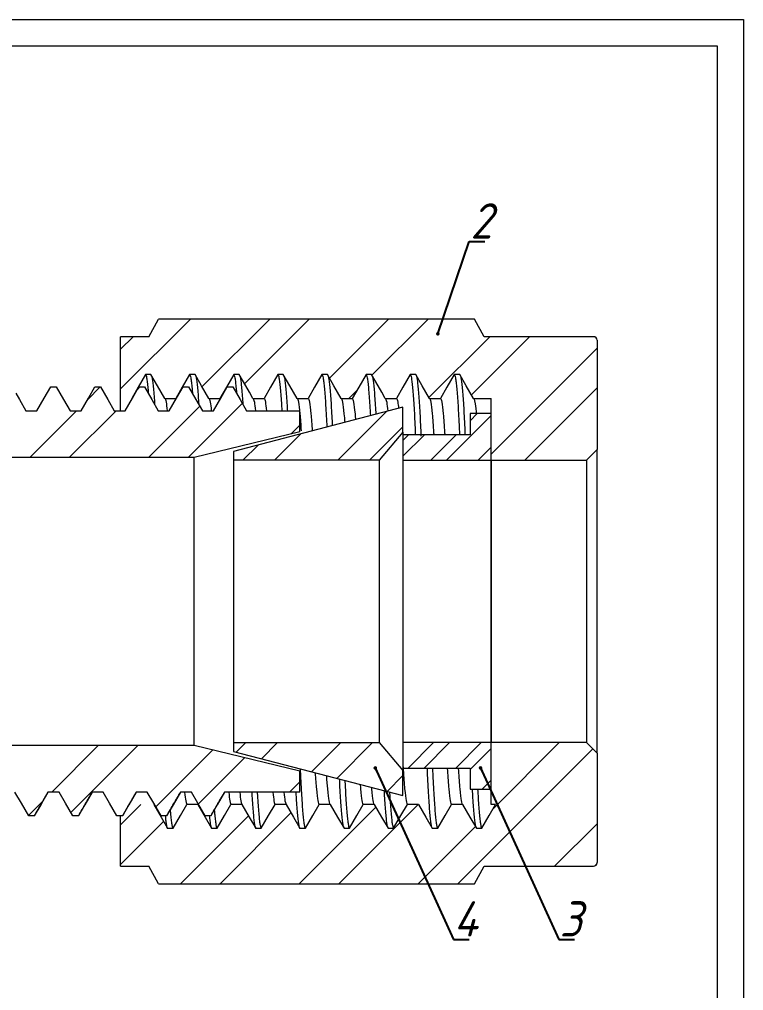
# Model space of a CAD drawing. Header units: millimetres. Extents: x 1580.7 to 1657.2, y 600 to 653.4.
# Drawn here: x 1636.69 to 1657.2, y 625.86 to 653.37 of the extents above; entities that cross this region are included whole.
import ezdxf

# ---------------------------------------------------------------- set-up
doc = ezdxf.new("R2010")
doc.units = ezdxf.units.MM
doc.linetypes.add('SLD-Solid', pattern=[0])
doc.styles.add('GENISO', font='geniso.shx', dxfattribs={"oblique": 15})
doc.dimstyles.new('Scale', dxfattribs={"dimscale": 0.2, "dimtxt": 2.5, "dimasz": 2.5, "dimexe": 1, "dimexo": 1, "dimgap": 0.2, "dimtad": 1, "dimdec": 1, "dimzin": 0, "dimtxsty": 'GENISO', "dimcen": 2.5, "dimclrd": 1, "dimclre": 1, "dimclrt": 7, "dimadec": 0, "dimazin": 0, "dimtfac": 1, "dimtdec": 1, "dimtmove": 0, "dimatfit": 3, "dimfxl": 1, "dimtzin": 0, "dimlwd": -1, "dimlwe": -1, "dimarcsym": 0})
pattern_1 = [(45, (1569.4851, 613.1509), (-1.34704, 1.34704), []), (45, (1570.3831, 613.1509), (-1.34704, 1.34704), [])]
pattern_2 = [(45, (1189.9668, 11.4354), (-0.6735192, 0.6735192), []), (45, (1190.4158, 11.4354), (-0.6735192, 0.6735192), [])]

msp = doc.modelspace()

# ---------------------------------------------------------------- hatches: boundary and pattern name
at = {"linetype": 'Continuous', "lineweight": 15, "true_color": 0xf26722}
h = msp.add_hatch(dxfattribs=at)
h.set_pattern_fill('ANSI32', color=30, scale=0.2, style=0)
h.set_pattern_definition(pattern_1)
h.paths.add_polyline_path([(1647.553, 642.382), (1642.753, 641.132), (1642.753, 640.882), (1646.875, 640.882), (1647.553, 641.676)], flags=0)
h = msp.add_hatch(dxfattribs=at)
h.set_pattern_fill('ANSI32', color=30, scale=0.1, style=0)
h.set_pattern_definition(pattern_2)
h.paths.add_polyline_path([(1647.553, 641.602), (1647.553, 640.882), (1650.053, 640.882), (1650.053, 642.202), (1649.453, 642.202), (1649.453, 641.602)], flags=0)
h = msp.add_hatch(dxfattribs=at)
h.set_pattern_fill('ANSI32', color=30, scale=0.2, style=0)
h.set_pattern_definition(pattern_1)
h.paths.add_polyline_path([(1646.875, 632.882), (1642.753, 632.882), (1642.753, 632.632), (1647.553, 631.382), (1647.553, 632.089)], flags=0)
h = msp.add_hatch(dxfattribs=at)
h.set_pattern_fill('ANSI32', color=30, scale=0.1, style=0)
h.set_pattern_definition(pattern_2)
h.paths.add_polyline_path([(1650.053, 631.562), (1650.053, 632.882), (1647.553, 632.882), (1647.553, 632.162), (1649.453, 632.162), (1649.453, 631.562)], flags=0)

# ---------------------------------------------------------------- linework, layer by layer
at = {"color": 30, "linetype": 'Continuous', "lineweight": 15, "true_color": 0xf26722}
for p, q in [((1639.553, 642.904), (1641.532, 644.882)), ((1641.861, 642.966), (1643.777, 644.882)), ((1643.064, 643.047), (1644.899, 644.882)), ((1645.471, 643.209), (1647.144, 644.882)), ((1646.674, 643.289), (1648.267, 644.882)), ((1639.553, 644.027), (1639.909, 644.382)), ((1648.288, 642.659), (1650.012, 644.382)), ((1649.492, 642.739), (1651.134, 644.382)), ((1650.053, 641.056), (1653.053, 644.056)), ((1651.002, 640.882), (1653.053, 642.934)), ((1640.344, 640.957), (1641.796, 642.41)), ((1641.466, 640.957), (1643, 642.491)), ((1636.976, 640.957), (1638.301, 642.282)), ((1638.099, 640.957), (1639.424, 642.282)), ((1644.374, 641.62), (1644.633, 641.878)), ((1637.604, 631.482), (1638.929, 632.807)), ((1638.144, 630.9), (1640.052, 632.807)), ((1650.105, 631.005), (1651.982, 632.882)), ((1640.551, 631.061), (1642.167, 632.678)), ((1649.105, 628.882), (1652.929, 632.707)), ((1641.754, 631.142), (1643.071, 632.46)), ((1639.553, 630.556), (1640.129, 631.132)), ((1645.737, 628.882), (1647.987, 631.132)), ((1642.37, 628.882), (1644.379, 630.892)), ((1644.615, 628.882), (1646.786, 631.054)), ((1639.553, 629.434), (1640.769, 630.65)), ((1641.247, 628.882), (1643.176, 630.811)), ((1651.85, 629.382), (1653.053, 630.586)), ((1647.982, 628.882), (1649.604, 630.504))]:
    msp.add_line(p, q, dxfattribs=at)
at = {"color": 5, "linetype": 'Continuous', "lineweight": 15}
for p, q in [((1640.353, 644.382), (1640.624, 644.882)), ((1649.583, 644.882), (1640.624, 644.882)), ((1649.853, 644.382), (1649.583, 644.882)), ((1640.353, 644.382), (1639.553, 644.382)), ((1639.553, 642.282), (1639.553, 644.382)), ((1652.953, 644.382), (1649.853, 644.382)), ((1653.053, 644.282), (1653.053, 641.182)), ((1640.257, 643.309), (1640.153, 643.129)), ((1640.413, 643.309), (1640.257, 643.309)), ((1640.596, 642.992), (1640.413, 643.309)), ((1641.507, 643.309), (1641.403, 643.129)), ((1641.663, 643.309), (1641.507, 643.309)), ((1641.846, 642.992), (1641.663, 643.309)), ((1642.757, 643.309), (1642.653, 643.129)), ((1642.913, 643.309), (1642.757, 643.309)), ((1643.096, 642.992), (1642.913, 643.309)), ((1644.007, 643.309), (1643.903, 643.129)), ((1644.163, 643.309), (1644.007, 643.309)), ((1644.346, 642.992), (1644.163, 643.309)), ((1645.257, 643.309), (1645.153, 643.129)), ((1645.413, 643.309), (1645.257, 643.309)), ((1645.596, 642.992), (1645.413, 643.309)), ((1646.507, 643.309), (1646.403, 643.129)), ((1646.663, 643.309), (1646.507, 643.309)), ((1646.846, 642.992), (1646.663, 643.309)), ((1647.757, 643.309), (1647.653, 643.129)), ((1647.913, 643.309), (1647.757, 643.309)), ((1648.096, 642.992), (1647.913, 643.309)), ((1649.007, 643.309), (1648.903, 643.129)), ((1649.163, 643.309), (1649.007, 643.309)), ((1649.346, 642.992), (1649.163, 643.309)), ((1637.39, 642.642), (1637.573, 642.959)), ((1637.573, 642.959), (1637.73, 642.959)), ((1637.73, 642.959), (1637.833, 642.779)), ((1638.612, 642.593), (1638.978, 642.959)), ((1638.64, 642.642), (1638.823, 642.959)), ((1638.823, 642.959), (1638.98, 642.959)), ((1638.98, 642.959), (1639.083, 642.779)), ((1640.049, 642.949), (1639.866, 642.632)), ((1639.89, 642.642), (1640.073, 642.959)), ((1640.036, 642.895), (1640.1, 642.959)), ((1640.153, 643.129), (1640.049, 642.949)), ((1640.073, 642.959), (1640.23, 642.959)), ((1640.23, 642.959), (1640.333, 642.779)), ((1640.7, 642.812), (1640.596, 642.992)), ((1641.299, 642.949), (1641.116, 642.632)), ((1641.14, 642.642), (1641.323, 642.959)), ((1641.403, 643.129), (1641.299, 642.949)), ((1641.323, 642.959), (1641.48, 642.959)), ((1641.48, 642.959), (1641.583, 642.779)), ((1641.95, 642.812), (1641.846, 642.992)), ((1642.549, 642.949), (1642.366, 642.632)), ((1642.39, 642.642), (1642.573, 642.959)), ((1642.653, 643.129), (1642.549, 642.949)), ((1642.573, 642.959), (1642.73, 642.959)), ((1642.73, 642.959), (1642.833, 642.779)), ((1643.2, 642.812), (1643.096, 642.992)), ((1643.799, 642.949), (1643.616, 642.632)), ((1643.903, 643.129), (1643.799, 642.949)), ((1644.45, 642.812), (1644.346, 642.992)), ((1645.049, 642.949), (1644.866, 642.632)), ((1645.153, 643.129), (1645.049, 642.949)), ((1645.7, 642.812), (1645.596, 642.992)), ((1646.299, 642.949), (1646.116, 642.632)), ((1646.403, 643.129), (1646.299, 642.949)), ((1646.95, 642.812), (1646.846, 642.992)), ((1647.549, 642.949), (1647.366, 642.632)), ((1647.653, 643.129), (1647.549, 642.949)), ((1648.2, 642.812), (1648.096, 642.992)), ((1648.799, 642.949), (1648.616, 642.632)), ((1648.903, 643.129), (1648.799, 642.949)), ((1649.45, 642.812), (1649.346, 642.992)), ((1636.583, 642.779), (1636.687, 642.599)), ((1637.833, 642.779), (1637.937, 642.599)), ((1639.083, 642.779), (1639.187, 642.599)), ((1640.333, 642.779), (1640.437, 642.599)), ((1640.803, 642.632), (1640.7, 642.812)), ((1641.583, 642.779), (1641.687, 642.599)), ((1642.053, 642.632), (1641.95, 642.812)), ((1642.833, 642.779), (1642.937, 642.599)), ((1643.303, 642.632), (1643.2, 642.812)), ((1644.553, 642.632), (1644.45, 642.812)), ((1645.803, 642.632), (1645.7, 642.812)), ((1646.017, 642.632), (1646.251, 642.867)), ((1647.053, 642.632), (1646.95, 642.812)), ((1648.303, 642.632), (1648.2, 642.812)), ((1649.553, 642.632), (1649.45, 642.812)), ((1636.687, 642.599), (1636.87, 642.282)), ((1637.183, 642.282), (1637.286, 642.462)), ((1637.286, 642.462), (1637.39, 642.642)), ((1637.937, 642.599), (1638.12, 642.282)), ((1638.433, 642.282), (1638.536, 642.462)), ((1638.536, 642.462), (1638.64, 642.642)), ((1639.187, 642.599), (1639.37, 642.282)), ((1639.683, 642.282), (1639.786, 642.462)), ((1639.786, 642.462), (1639.89, 642.642)), ((1640.437, 642.599), (1640.62, 642.282)), ((1640.803, 642.632), (1641.116, 642.632)), ((1640.933, 642.282), (1641.036, 642.462)), ((1641.036, 642.462), (1641.14, 642.642)), ((1641.687, 642.599), (1641.87, 642.282)), ((1642.053, 642.632), (1642.366, 642.632)), ((1642.183, 642.282), (1642.286, 642.462)), ((1642.286, 642.462), (1642.39, 642.642)), ((1647.553, 642.382), (1642.753, 641.132)), ((1642.937, 642.599), (1643.12, 642.282)), ((1643.303, 642.632), (1643.616, 642.632)), ((1644.553, 642.632), (1644.866, 642.632)), ((1645.803, 642.632), (1646.116, 642.632)), ((1647.053, 642.632), (1647.366, 642.632)), ((1647.553, 641.676), (1647.553, 642.382)), ((1648.303, 642.632), (1648.616, 642.632)), ((1649.553, 642.632), (1650.053, 642.632)), ((1650.053, 640.882), (1650.053, 642.632)), ((1636.87, 642.282), (1637.183, 642.282)), ((1638.12, 642.282), (1638.433, 642.282)), ((1639.37, 642.282), (1639.683, 642.282)), ((1640.62, 642.282), (1640.933, 642.282)), ((1641.87, 642.282), (1642.183, 642.282)), ((1643.12, 642.282), (1644.633, 642.282)), ((1644.633, 641.682), (1644.633, 642.282)), ((1649.453, 642.202), (1649.453, 641.602)), ((1650.053, 642.202), (1649.453, 642.202)), ((1650.053, 640.882), (1650.053, 642.202)), ((1644.633, 641.682), (1641.633, 640.957)), ((1647.553, 641.676), (1646.875, 640.882)), ((1647.553, 641.676), (1647.553, 632.089)), ((1649.453, 641.602), (1647.553, 641.602)), ((1647.553, 641.602), (1647.553, 640.882)), ((1642.753, 641.132), (1642.753, 640.882)), ((1653.053, 641.182), (1652.753, 640.882)), ((1653.053, 632.582), (1653.053, 641.182)), ((1641.633, 640.957), (1635.133, 640.957)), ((1641.633, 632.807), (1641.633, 640.957)), ((1646.875, 640.882), (1642.753, 640.882)), ((1642.753, 640.882), (1642.753, 632.882)), ((1646.875, 640.882), (1646.875, 632.882)), ((1647.553, 640.882), (1647.553, 632.882)), ((1647.553, 640.882), (1650.053, 640.882)), ((1650.053, 640.882), (1652.753, 640.882)), ((1650.053, 632.882), (1650.053, 640.882)), ((1650.053, 640.882), (1650.053, 632.882)), ((1652.753, 640.882), (1652.753, 632.882)), ((1635.133, 632.807), (1641.633, 632.807)), ((1641.633, 632.807), (1644.633, 632.082)), ((1642.753, 632.882), (1646.875, 632.882)), ((1642.753, 632.882), (1642.753, 632.632)), ((1646.875, 632.882), (1647.553, 632.089)), ((1650.053, 632.882), (1647.553, 632.882)), ((1647.553, 632.882), (1647.553, 632.162)), ((1652.753, 632.882), (1650.053, 632.882)), ((1650.053, 631.132), (1650.053, 632.882)), ((1650.053, 631.562), (1650.053, 632.882)), ((1652.753, 632.882), (1653.053, 632.582)), ((1642.753, 632.632), (1647.553, 631.382)), ((1653.053, 632.582), (1653.053, 629.482)), ((1644.633, 631.482), (1644.633, 632.082)), ((1647.553, 632.162), (1649.453, 632.162)), ((1647.553, 631.382), (1647.553, 632.089)), ((1649.453, 632.162), (1649.453, 631.562)), ((1644.339, 631.482), (1644.633, 631.776)), ((1636.741, 631.165), (1636.558, 631.482)), ((1637.495, 631.482), (1637.391, 631.303)), ((1637.808, 631.482), (1637.495, 631.482)), ((1637.991, 631.165), (1637.808, 631.482)), ((1638.745, 631.482), (1638.641, 631.303)), ((1639.058, 631.482), (1638.745, 631.482)), ((1639.241, 631.165), (1639.058, 631.482)), ((1639.995, 631.482), (1639.891, 631.303)), ((1640.308, 631.482), (1639.995, 631.482)), ((1640.491, 631.165), (1640.308, 631.482)), ((1641.245, 631.482), (1641.141, 631.303)), ((1641.558, 631.482), (1641.245, 631.482)), ((1641.741, 631.165), (1641.558, 631.482)), ((1642.495, 631.482), (1642.391, 631.303)), ((1644.633, 631.482), (1642.495, 631.482)), ((1649.453, 631.562), (1650.053, 631.562)), ((1636.845, 630.985), (1636.741, 631.165)), ((1636.941, 630.819), (1637.346, 631.225)), ((1637.288, 631.123), (1637.105, 630.806)), ((1637.391, 631.303), (1637.288, 631.123)), ((1638.095, 630.985), (1637.991, 631.165)), ((1638.538, 631.123), (1638.355, 630.806)), ((1638.641, 631.303), (1638.538, 631.123)), ((1639.345, 630.985), (1639.241, 631.165)), ((1639.788, 631.123), (1639.605, 630.806)), ((1639.891, 631.303), (1639.788, 631.123)), ((1640.595, 630.985), (1640.491, 631.165)), ((1640.491, 631.132), (1640.595, 630.953)), ((1641.038, 631.123), (1640.855, 630.806)), ((1641.141, 631.303), (1641.038, 631.123)), ((1641.245, 630.815), (1641.428, 631.132)), ((1641.741, 631.132), (1641.428, 631.132)), ((1641.845, 630.985), (1641.741, 631.165)), ((1641.741, 631.132), (1641.845, 630.953)), ((1642.288, 631.123), (1642.105, 630.806)), ((1642.391, 631.303), (1642.288, 631.123)), ((1642.495, 630.815), (1642.678, 631.132)), ((1642.991, 631.132), (1642.678, 631.132)), ((1642.991, 631.132), (1643.095, 630.953)), ((1643.745, 630.815), (1643.928, 631.132)), ((1644.241, 631.132), (1643.928, 631.132)), ((1644.241, 631.132), (1644.345, 630.953)), ((1644.995, 630.815), (1645.178, 631.132)), ((1645.491, 631.132), (1645.178, 631.132)), ((1645.491, 631.132), (1645.595, 630.953)), ((1646.245, 630.815), (1646.428, 631.132)), ((1646.741, 631.132), (1646.428, 631.132)), ((1646.741, 631.132), (1646.845, 630.953)), ((1647.495, 630.815), (1647.678, 631.132)), ((1647.991, 631.132), (1647.678, 631.132)), ((1647.991, 631.132), (1648.095, 630.953)), ((1648.745, 630.815), (1648.928, 631.132)), ((1649.241, 631.132), (1648.928, 631.132)), ((1649.241, 631.132), (1649.345, 630.953)), ((1649.995, 630.815), (1650.178, 631.132)), ((1650.178, 631.132), (1650.053, 631.132)), ((1636.948, 630.806), (1636.845, 630.985)), ((1637.115, 630.818), (1637.105, 630.806)), ((1638.198, 630.806), (1638.095, 630.985)), ((1638.365, 630.821), (1638.355, 630.806)), ((1639.448, 630.806), (1639.345, 630.985)), ((1640.698, 630.806), (1640.595, 630.985)), ((1640.595, 630.953), (1640.698, 630.773)), ((1640.865, 630.819), (1640.855, 630.806)), ((1641.948, 630.806), (1641.845, 630.985)), ((1641.845, 630.953), (1641.948, 630.773)), ((1642.115, 630.821), (1642.105, 630.806)), ((1643.095, 630.953), (1643.198, 630.773)), ((1644.345, 630.953), (1644.448, 630.773)), ((1645.595, 630.953), (1645.698, 630.773)), ((1646.845, 630.953), (1646.948, 630.773)), ((1648.095, 630.953), (1648.198, 630.773)), ((1649.345, 630.953), (1649.448, 630.773)), ((1637.105, 630.806), (1636.948, 630.806)), ((1638.355, 630.806), (1638.198, 630.806)), ((1639.605, 630.806), (1639.448, 630.806)), ((1639.553, 629.382), (1639.553, 630.806)), ((1640.855, 630.806), (1640.698, 630.806)), ((1640.698, 630.773), (1640.882, 630.456)), ((1641.038, 630.456), (1641.142, 630.635)), ((1641.142, 630.635), (1641.245, 630.815)), ((1642.105, 630.806), (1641.948, 630.806)), ((1641.948, 630.773), (1642.132, 630.456)), ((1642.288, 630.456), (1642.392, 630.635)), ((1642.392, 630.635), (1642.495, 630.815)), ((1643.198, 630.773), (1643.382, 630.456)), ((1643.538, 630.456), (1643.642, 630.635)), ((1643.642, 630.635), (1643.745, 630.815)), ((1644.448, 630.773), (1644.632, 630.456)), ((1644.788, 630.456), (1644.892, 630.635)), ((1644.892, 630.635), (1644.995, 630.815)), ((1645.698, 630.773), (1645.882, 630.456)), ((1646.038, 630.456), (1646.142, 630.635)), ((1646.142, 630.635), (1646.245, 630.815)), ((1646.948, 630.773), (1647.132, 630.456)), ((1647.288, 630.456), (1647.392, 630.635)), ((1647.392, 630.635), (1647.495, 630.815)), ((1648.198, 630.773), (1648.382, 630.456)), ((1648.538, 630.456), (1648.642, 630.635)), ((1648.642, 630.635), (1648.745, 630.815)), ((1649.448, 630.773), (1649.632, 630.456)), ((1649.788, 630.456), (1649.892, 630.635)), ((1649.892, 630.635), (1649.995, 630.815)), ((1640.882, 630.456), (1641.038, 630.456)), ((1642.132, 630.456), (1642.288, 630.456)), ((1643.382, 630.456), (1643.538, 630.456)), ((1644.632, 630.456), (1644.788, 630.456)), ((1645.882, 630.456), (1646.038, 630.456)), ((1647.132, 630.456), (1647.288, 630.456)), ((1648.382, 630.456), (1648.538, 630.456)), ((1649.632, 630.456), (1649.788, 630.456)), ((1652.975, 629.385), (1653.051, 629.461)), ((1639.553, 629.382), (1640.353, 629.382)), ((1640.624, 628.882), (1640.353, 629.382)), ((1649.583, 628.882), (1649.853, 629.382)), ((1649.853, 629.382), (1652.953, 629.382)), ((1640.624, 628.882), (1649.583, 628.882))]:
    msp.add_line(p, q, dxfattribs=at)
at = {"color": 7, "linetype": 'SLD-Solid', "lineweight": 15}
for points in [[(1580.745, 653.369), (1657.203, 653.369), (1657.203, 599.96), (1580.745, 599.96)], [(1581.494, 652.619), (1656.454, 652.619), (1656.454, 600.71), (1581.494, 600.71)]]:
    msp.add_lwpolyline(points, close=True, dxfattribs=at)
at = {"color": 5, "linetype": 'Continuous', "lineweight": 15}
for centre, start, end in [((1652.953, 644.282), 0, 90), ((1652.953, 629.482), 270, 0)]:
    msp.add_arc(centre, 0.1, start, end, dxfattribs=at)
for points, knots in [([(1640.257, 643.309), (1640.262, 643.304), (1640.273, 643.295), (1640.29, 643.219), (1640.308, 643.097), (1640.324, 642.942), (1640.335, 642.822), (1640.339, 642.77)], [0, 0, 0, 0, 0.0283641, 0.0571119, 0.0861389, 0.1153345, 0.1354126, 0.1354126, 0.1354126, 0.1354126]), ([(1640.436, 643.258), (1640.439, 643.244), (1640.449, 643.209), (1640.464, 643.095), (1640.482, 642.924), (1640.5, 642.712), (1640.511, 642.545), (1640.517, 642.461)], [0, 0, 0, 0, 0.0184258, 0.0476721, 0.0770883, 0.1065588, 0.1326562, 0.1326562, 0.1326562, 0.1326562]), ([(1641.507, 643.309), (1641.512, 643.304), (1641.523, 643.295), (1641.54, 643.219), (1641.558, 643.097), (1641.574, 642.942), (1641.585, 642.822), (1641.589, 642.77)], [0, 0, 0, 0, 0.0283641, 0.0571119, 0.0861389, 0.1153345, 0.1354125, 0.1354125, 0.1354125, 0.1354125]), ([(1641.686, 643.258), (1641.689, 643.244), (1641.699, 643.209), (1641.714, 643.095), (1641.732, 642.924), (1641.75, 642.712), (1641.761, 642.545), (1641.767, 642.461)], [0, 0, 0, 0, 0.0184258, 0.0476721, 0.0770883, 0.1065588, 0.1326562, 0.1326562, 0.1326562, 0.1326562]), ([(1642.757, 643.309), (1642.762, 643.304), (1642.773, 643.295), (1642.79, 643.219), (1642.808, 643.097), (1642.824, 642.942), (1642.835, 642.822), (1642.839, 642.77)], [0, 0, 0, 0, 0.0283641, 0.0571119, 0.0861389, 0.1153345, 0.1354126, 0.1354126, 0.1354126, 0.1354126]), ([(1642.936, 643.258), (1642.939, 643.244), (1642.949, 643.209), (1642.964, 643.095), (1642.982, 642.924), (1643, 642.712), (1643.011, 642.545), (1643.017, 642.461)], [0, 0, 0, 0, 0.0184258, 0.0476721, 0.0770883, 0.1065588, 0.1326562, 0.1326562, 0.1326562, 0.1326562]), ([(1644.007, 643.309), (1644.012, 643.304), (1644.023, 643.295), (1644.04, 643.219), (1644.058, 643.097), (1644.076, 642.924), (1644.094, 642.705), (1644.109, 642.483), (1644.118, 642.335), (1644.121, 642.282)], [0, 0, 0, 0, 0.0283641, 0.0571119, 0.0861389, 0.1153345, 0.1445839, 0.1732516, 0.1881162, 0.1881162, 0.1881162, 0.1881162]), ([(1644.186, 643.258), (1644.189, 643.244), (1644.199, 643.209), (1644.214, 643.095), (1644.232, 642.924), (1644.251, 642.705), (1644.266, 642.483), (1644.274, 642.335), (1644.277, 642.282)], [0, 0, 0, 0, 0.0184258, 0.0476721, 0.0770883, 0.1065588, 0.1354431, 0.1504207, 0.1504207, 0.1504207, 0.1504207]), ([(1645.257, 643.309), (1645.262, 643.304), (1645.273, 643.295), (1645.29, 643.219), (1645.308, 643.097), (1645.326, 642.924), (1645.344, 642.705), (1645.362, 642.442), (1645.379, 642.147), (1645.39, 641.93), (1645.395, 641.82)], [0, 0, 0, 0, 0.0283641, 0.0571119, 0.0861389, 0.1153345, 0.1445839, 0.1732516, 0.2017508, 0.2279926, 0.2279926, 0.2279926, 0.2279926]), ([(1645.436, 643.258), (1645.439, 643.244), (1645.449, 643.209), (1645.464, 643.095), (1645.482, 642.924), (1645.501, 642.705), (1645.518, 642.442), (1645.535, 642.159), (1645.545, 641.955), (1645.55, 641.86)], [0, 0, 0, 0, 0.0184258, 0.0476721, 0.0770883, 0.1065588, 0.1354431, 0.1641576, 0.1873463, 0.1873463, 0.1873463, 0.1873463]), ([(1646.507, 643.309), (1646.512, 643.304), (1646.523, 643.295), (1646.54, 643.219), (1646.558, 643.097), (1646.576, 642.924), (1646.594, 642.705), (1646.612, 642.444), (1646.623, 642.246), (1646.629, 642.142)], [0, 0, 0, 0, 0.0283641, 0.0571119, 0.0861389, 0.1153345, 0.1445839, 0.1732516, 0.200985, 0.200985, 0.200985, 0.200985]), ([(1646.686, 643.258), (1646.689, 643.244), (1646.699, 643.209), (1646.714, 643.095), (1646.732, 642.924), (1646.751, 642.705), (1646.767, 642.455), (1646.778, 642.271), (1646.783, 642.182)], [0, 0, 0, 0, 0.0184258, 0.0476721, 0.0770883, 0.1065588, 0.1354431, 0.1597648, 0.1597648, 0.1597648, 0.1597648]), ([(1647.757, 643.309), (1647.762, 643.304), (1647.773, 643.295), (1647.79, 643.219), (1647.808, 643.097), (1647.826, 642.924), (1647.844, 642.705), (1647.862, 642.442), (1647.88, 642.14), (1647.894, 641.855), (1647.902, 641.668), (1647.905, 641.602)], [0, 0, 0, 0, 0.0283641, 0.0571119, 0.0861389, 0.1153345, 0.1445839, 0.1732516, 0.2017508, 0.2299769, 0.2448784, 0.2448784, 0.2448784, 0.2448784]), ([(1647.936, 643.258), (1647.939, 643.244), (1647.949, 643.209), (1647.964, 643.095), (1647.982, 642.924), (1648.001, 642.705), (1648.018, 642.442), (1648.036, 642.14), (1648.051, 641.842), (1648.06, 641.641), (1648.063, 641.56)], [0, 0, 0, 0, 0.0184258, 0.0476721, 0.0770883, 0.1065588, 0.1354431, 0.1641576, 0.192597, 0.2107684, 0.2107684, 0.2107684, 0.2107684]), ([(1649.007, 643.309), (1649.012, 643.304), (1649.023, 643.295), (1649.04, 643.219), (1649.058, 643.097), (1649.076, 642.924), (1649.094, 642.705), (1649.112, 642.442), (1649.13, 642.14), (1649.144, 641.855), (1649.152, 641.668), (1649.155, 641.602)], [0, 0, 0, 0, 0.0283641, 0.0571119, 0.0861389, 0.1153345, 0.1445839, 0.1732516, 0.2017508, 0.2299769, 0.2448784, 0.2448784, 0.2448784, 0.2448784]), ([(1649.181, 643.277), (1649.186, 643.258), (1649.197, 643.218), (1649.214, 643.096), (1649.232, 642.924), (1649.251, 642.705), (1649.268, 642.442), (1649.286, 642.14), (1649.3, 641.855), (1649.309, 641.668), (1649.311, 641.602)], [0, 0, 0, 0, 0.0256062, 0.0546386, 0.0838397, 0.1130945, 0.1417675, 0.170272, 0.1985034, 0.2134077, 0.2134077, 0.2134077, 0.2134077]), ([(1640.073, 642.959), (1640.073, 642.959), (1640.067, 642.959), (1640.061, 642.957), (1640.054, 642.927), (1640.054, 642.925)], [0, 0, 0, 0, 0.00471, 0.910397, 1, 1, 1, 1]), ([(1640.803, 642.632), (1640.815, 642.632), (1640.828, 642.597), (1640.852, 642.466), (1640.862, 642.385), (1640.873, 642.282)], [0, 0, 0, 0, 0.0625, 0.0625, 0.1117986, 0.1117986, 0.1117986, 0.1117986]), ([(1642.053, 642.632), (1642.065, 642.632), (1642.078, 642.597), (1642.102, 642.466), (1642.112, 642.385), (1642.123, 642.282)], [0, 0, 0, 0, 0.0625, 0.0625, 0.1117986, 0.1117986, 0.1117986, 0.1117986]), ([(1643.303, 642.632), (1643.315, 642.632), (1643.328, 642.597), (1643.352, 642.466), (1643.362, 642.385), (1643.373, 642.282)], [0, 0, 0, 0, 0.0625, 0.0625, 0.1117986, 0.1117986, 0.1117986, 0.1117986]), ([(1643.616, 642.632), (1643.628, 642.632), (1643.641, 642.597), (1643.664, 642.466), (1643.675, 642.385), (1643.685, 642.282)], [0, 0, 0, 0, 0.0625, 0.0625, 0.1117986, 0.1117986, 0.1117986, 0.1117986]), ([(1644.553, 642.632), (1644.565, 642.632), (1644.578, 642.597), (1644.604, 642.451), (1644.618, 642.34), (1644.644, 642.062), (1644.656, 641.899), (1644.668, 641.712)], [0, 0, 0, 0, 0.0625, 0.0625, 0.125, 0.125, 0.1819645, 0.1819645, 0.1819645, 0.1819645]), ([(1644.866, 642.632), (1644.878, 642.632), (1644.891, 642.597), (1644.917, 642.451), (1644.93, 642.34), (1644.956, 642.062), (1644.969, 641.899), (1644.981, 641.712)], [0, 0, 0, 0, 0.0625, 0.0625, 0.125, 0.125, 0.1819645, 0.1819645, 0.1819645, 0.1819645]), ([(1645.803, 642.632), (1645.815, 642.632), (1645.828, 642.597), (1645.854, 642.451), (1645.868, 642.34), (1645.888, 642.122), (1645.895, 642.041), (1645.902, 641.952)], [0, 0, 0, 0, 0.0625, 0.0625, 0.125, 0.125, 0.1560049, 0.1560049, 0.1560049, 0.1560049]), ([(1646.116, 642.632), (1646.128, 642.632), (1646.141, 642.597), (1646.167, 642.451), (1646.18, 642.34), (1646.199, 642.142), (1646.204, 642.085), (1646.209, 642.023)], [0, 0, 0, 0, 0.0625, 0.0625, 0.125, 0.125, 0.1475622, 0.1475622, 0.1475622, 0.1475622]), ([(1647.053, 642.632), (1647.065, 642.632), (1647.078, 642.597), (1647.102, 642.464), (1647.113, 642.379), (1647.124, 642.27)], [0, 0, 0, 0, 0.0625, 0.0625, 0.1136592, 0.1136592, 0.1136592, 0.1136592]), ([(1647.366, 642.632), (1647.378, 642.632), (1647.391, 642.597), (1647.412, 642.48), (1647.42, 642.421), (1647.428, 642.35)], [0, 0, 0, 0, 0.0625, 0.0625, 0.1005099, 0.1005099, 0.1005099, 0.1005099]), ([(1648.303, 642.632), (1648.315, 642.632), (1648.328, 642.597), (1648.354, 642.451), (1648.368, 642.34), (1648.395, 642.049), (1648.409, 641.867), (1648.423, 641.639), (1648.424, 641.621), (1648.425, 641.602)], [0, 0, 0, 0, 0.0625, 0.0625, 0.125, 0.125, 0.1875, 0.1875, 0.1928686, 0.1928686, 0.1928686, 0.1928686]), ([(1648.616, 642.632), (1648.628, 642.632), (1648.641, 642.597), (1648.667, 642.451), (1648.68, 642.34), (1648.708, 642.049), (1648.721, 641.867), (1648.735, 641.639), (1648.736, 641.621), (1648.738, 641.602)], [0, 0, 0, 0, 0.0625, 0.0625, 0.125, 0.125, 0.1875, 0.1875, 0.1928686, 0.1928686, 0.1928686, 0.1928686]), ([(1649.553, 642.632), (1649.573, 642.632), (1649.594, 642.54), (1649.621, 642.307), (1649.626, 642.257), (1649.631, 642.202)], [0, 0, 0, 0, 0.125, 0.125, 0.1544721, 0.1544721, 0.1544721, 0.1544721]), ([(1647.553, 632.217), (1647.556, 632.18), (1647.558, 632.143), (1647.573, 631.897), (1647.587, 631.716), (1647.614, 631.424), (1647.627, 631.314), (1647.654, 631.168), (1647.666, 631.132), (1647.678, 631.132)], [0.8018775, 0.8018775, 0.8018775, 0.8018775, 0.8125, 0.8125, 0.875, 0.875, 0.9375, 0.9375, 1, 1, 1, 1]), ([(1644.64, 632.141), (1644.643, 632.08), (1644.651, 631.897), (1644.665, 631.612), (1644.683, 631.307), (1644.701, 631.044), (1644.719, 630.828), (1644.737, 630.66), (1644.755, 630.542), (1644.772, 630.469), (1644.782, 630.46), (1644.788, 630.456)], [0.7548907, 0.7548907, 0.7548907, 0.7548907, 0.768799, 0.797764, 0.8270104, 0.8564266, 0.885897, 0.9147813, 0.9434959, 0.9719353, 1, 1, 1, 1]), ([(1645.065, 632.03), (1645.077, 631.853), (1645.088, 631.698), (1645.114, 631.424), (1645.127, 631.314), (1645.154, 631.168), (1645.166, 631.132), (1645.178, 631.132)], [0.8202754, 0.8202754, 0.8202754, 0.8202754, 0.875, 0.875, 0.9375, 0.9375, 1, 1, 1, 1]), ([(1645.383, 631.947), (1645.393, 631.804), (1645.403, 631.677), (1645.426, 631.424), (1645.44, 631.314), (1645.466, 631.168), (1645.479, 631.132), (1645.491, 631.132)], [0.8289542, 0.8289542, 0.8289542, 0.8289542, 0.875, 0.875, 0.9375, 0.9375, 1, 1, 1, 1]), ([(1648.233, 632.162), (1648.236, 632.094), (1648.244, 631.903), (1648.259, 631.612), (1648.277, 631.307), (1648.295, 631.044), (1648.313, 630.827), (1648.331, 630.661), (1648.348, 630.544), (1648.358, 630.505), (1648.363, 630.487)], [0.786446, 0.786446, 0.786446, 0.786446, 0.8018575, 0.8306053, 0.8596323, 0.8888279, 0.9180773, 0.946745, 0.9752442, 1, 1, 1, 1]), ([(1648.389, 632.162), (1648.392, 632.094), (1648.401, 631.903), (1648.415, 631.612), (1648.433, 631.307), (1648.451, 631.044), (1648.469, 630.828), (1648.487, 630.66), (1648.505, 630.542), (1648.522, 630.469), (1648.532, 630.46), (1648.538, 630.456)], [0.7532711, 0.7532711, 0.7532711, 0.7532711, 0.768799, 0.797764, 0.8270104, 0.8564266, 0.885897, 0.9147813, 0.9434959, 0.9719353, 1, 1, 1, 1]), ([(1648.807, 632.162), (1648.808, 632.144), (1648.809, 632.125), (1648.823, 631.897), (1648.837, 631.716), (1648.864, 631.424), (1648.877, 631.314), (1648.904, 631.168), (1648.916, 631.132), (1648.928, 631.132)], [0.8071314, 0.8071314, 0.8071314, 0.8071314, 0.8125, 0.8125, 0.875, 0.875, 0.9375, 0.9375, 1, 1, 1, 1]), ([(1649.119, 632.162), (1649.12, 632.144), (1649.121, 632.125), (1649.136, 631.897), (1649.149, 631.716), (1649.176, 631.424), (1649.19, 631.314), (1649.216, 631.168), (1649.229, 631.132), (1649.241, 631.132)], [0.8071314, 0.8071314, 0.8071314, 0.8071314, 0.8125, 0.8125, 0.875, 0.875, 0.9375, 0.9375, 1, 1, 1, 1]), ([(1645.747, 631.853), (1645.751, 631.772), (1645.761, 631.581), (1645.777, 631.307), (1645.795, 631.044), (1645.813, 630.827), (1645.831, 630.661), (1645.848, 630.544), (1645.858, 630.505), (1645.863, 630.487)], [0.8107447, 0.8107447, 0.8107447, 0.8107447, 0.8306053, 0.8596323, 0.8888279, 0.9180773, 0.946745, 0.9752442, 1, 1, 1, 1]), ([(1645.905, 631.811), (1645.909, 631.745), (1645.918, 631.569), (1645.933, 631.307), (1645.951, 631.044), (1645.969, 630.828), (1645.987, 630.66), (1646.005, 630.542), (1646.022, 630.469), (1646.032, 630.46), (1646.038, 630.456)], [0.7811839, 0.7811839, 0.7811839, 0.7811839, 0.797764, 0.8270104, 0.8564266, 0.885897, 0.9147813, 0.9434959, 0.9719353, 1, 1, 1, 1]), ([(1646.339, 631.698), (1646.343, 631.653), (1646.347, 631.61), (1646.364, 631.424), (1646.377, 631.314), (1646.404, 631.168), (1646.416, 631.132), (1646.428, 631.132)], [0.8577772, 0.8577772, 0.8577772, 0.8577772, 0.875, 0.875, 0.9375, 0.9375, 1, 1, 1, 1]), ([(1637.115, 630.815), (1637.18, 630.927), (1637.309, 631.15), (1637.438, 631.373), (1637.501, 631.482)], [0, 0, 0, 0, 0.507546, 1, 1, 1, 1]), ([(1638.365, 630.815), (1638.43, 630.927), (1638.559, 631.15), (1638.688, 631.373), (1638.751, 631.482)], [0, 0, 0, 0, 0.507546, 1, 1, 1, 1]), ([(1639.615, 630.815), (1639.68, 630.927), (1639.809, 631.15), (1639.938, 631.373), (1640.001, 631.482)], [0, 0, 0, 0, 0.507546, 1, 1, 1, 1]), ([(1640.865, 630.815), (1640.93, 630.927), (1641.059, 631.15), (1641.188, 631.373), (1641.251, 631.482)], [0, 0, 0, 0, 0.507546, 1, 1, 1, 1]), ([(1641.366, 631.482), (1641.376, 631.377), (1641.387, 631.295), (1641.411, 631.164), (1641.424, 631.128), (1641.436, 631.128)], [0.8875489, 0.8875489, 0.8875489, 0.8875489, 0.9375, 0.9375, 1, 1, 1, 1]), ([(1642.115, 630.815), (1642.18, 630.927), (1642.309, 631.15), (1642.438, 631.373), (1642.501, 631.482)], [0, 0, 0, 0, 0.507546, 1, 1, 1, 1]), ([(1642.616, 631.482), (1642.626, 631.377), (1642.637, 631.295), (1642.661, 631.164), (1642.674, 631.128), (1642.686, 631.128)], [0.8875489, 0.8875489, 0.8875489, 0.8875489, 0.9375, 0.9375, 1, 1, 1, 1]), ([(1642.928, 631.482), (1642.939, 631.377), (1642.95, 631.295), (1642.973, 631.164), (1642.986, 631.128), (1642.998, 631.128)], [0.8875489, 0.8875489, 0.8875489, 0.8875489, 0.9375, 0.9375, 1, 1, 1, 1]), ([(1643.267, 631.482), (1643.27, 631.424), (1643.279, 631.269), (1643.295, 631.044), (1643.313, 630.828), (1643.331, 630.66), (1643.348, 630.542), (1643.365, 630.469), (1643.376, 630.46), (1643.382, 630.456)], [0.8104616, 0.8104616, 0.8104616, 0.8104616, 0.8270104, 0.8564266, 0.885897, 0.9147813, 0.9434959, 0.9719353, 1, 1, 1, 1]), ([(1643.423, 631.482), (1643.426, 631.424), (1643.436, 631.269), (1643.451, 631.044), (1643.469, 630.828), (1643.487, 630.66), (1643.505, 630.542), (1643.522, 630.469), (1643.532, 630.46), (1643.538, 630.456)], [0.8104616, 0.8104616, 0.8104616, 0.8104616, 0.8270104, 0.8564266, 0.885897, 0.9147813, 0.9434959, 0.9719353, 1, 1, 1, 1]), ([(1643.866, 631.482), (1643.876, 631.377), (1643.887, 631.295), (1643.911, 631.164), (1643.924, 631.128), (1643.936, 631.128)], [0.8875489, 0.8875489, 0.8875489, 0.8875489, 0.9375, 0.9375, 1, 1, 1, 1]), ([(1644.178, 631.482), (1644.189, 631.377), (1644.2, 631.295), (1644.223, 631.164), (1644.236, 631.128), (1644.248, 631.128)], [0.8875489, 0.8875489, 0.8875489, 0.8875489, 0.9375, 0.9375, 1, 1, 1, 1]), ([(1644.517, 631.482), (1644.52, 631.424), (1644.529, 631.269), (1644.545, 631.044), (1644.563, 630.828), (1644.581, 630.66), (1644.598, 630.542), (1644.615, 630.469), (1644.626, 630.46), (1644.632, 630.456)], [0.8104616, 0.8104616, 0.8104616, 0.8104616, 0.8270104, 0.8564266, 0.885897, 0.9147813, 0.9434959, 0.9719353, 1, 1, 1, 1]), ([(1646.659, 631.615), (1646.66, 631.6), (1646.661, 631.585), (1646.676, 631.424), (1646.69, 631.314), (1646.716, 631.168), (1646.729, 631.132), (1646.741, 631.132)], [0.8686838, 0.8686838, 0.8686838, 0.8686838, 0.875, 0.875, 0.9375, 0.9375, 1, 1, 1, 1]), ([(1647.014, 631.523), (1647.019, 631.45), (1647.029, 631.28), (1647.045, 631.044), (1647.063, 630.827), (1647.081, 630.661), (1647.098, 630.544), (1647.108, 630.505), (1647.113, 630.487)], [0.8394398, 0.8394398, 0.8394398, 0.8394398, 0.8596323, 0.8888279, 0.9180773, 0.946745, 0.9752442, 1, 1, 1, 1]), ([(1647.173, 631.481), (1647.176, 631.424), (1647.186, 631.269), (1647.201, 631.044), (1647.219, 630.828), (1647.237, 630.66), (1647.255, 630.542), (1647.272, 630.469), (1647.282, 630.46), (1647.288, 630.456)], [0.8105528, 0.8105528, 0.8105528, 0.8105528, 0.8270104, 0.8564266, 0.885897, 0.9147813, 0.9434959, 0.9719353, 1, 1, 1, 1]), ([(1649.512, 631.562), (1649.517, 631.475), (1649.528, 631.291), (1649.545, 631.044), (1649.563, 630.827), (1649.581, 630.661), (1649.598, 630.544), (1649.608, 630.505), (1649.613, 630.487)], [0.8357991, 0.8357991, 0.8357991, 0.8357991, 0.8596323, 0.8888279, 0.9180773, 0.946745, 0.9752442, 1, 1, 1, 1]), ([(1649.668, 631.562), (1649.673, 631.475), (1649.684, 631.291), (1649.701, 631.044), (1649.719, 630.828), (1649.737, 630.66), (1649.755, 630.542), (1649.772, 630.469), (1649.782, 630.46), (1649.788, 630.456)], [0.8044383, 0.8044383, 0.8044383, 0.8044383, 0.8282759, 0.8574769, 0.8867317, 0.9154047, 0.9439092, 0.9721406, 1, 1, 1, 1]), ([(1639.615, 630.82), (1639.613, 630.815), (1639.61, 630.805), (1639.606, 630.806), (1639.605, 630.806)], [0, 0, 0, 0, 0.443338, 1, 1, 1, 1]), ([(1640.957, 630.982), (1640.961, 630.929), (1640.971, 630.811), (1640.987, 630.66), (1641.005, 630.542), (1641.022, 630.469), (1641.032, 630.46), (1641.038, 630.456)], [0.8651505, 0.8651505, 0.8651505, 0.8651505, 0.885897, 0.9147813, 0.9434959, 0.9719353, 1, 1, 1, 1]), ([(1642.207, 630.982), (1642.211, 630.929), (1642.221, 630.811), (1642.237, 630.66), (1642.255, 630.542), (1642.272, 630.469), (1642.282, 630.46), (1642.288, 630.456)], [0.8651506, 0.8651506, 0.8651506, 0.8651506, 0.885897, 0.9147813, 0.9434959, 0.9719353, 1, 1, 1, 1]), ([(1640.816, 630.806), (1640.821, 630.754), (1640.832, 630.654), (1640.848, 630.542), (1640.865, 630.469), (1640.876, 630.46), (1640.882, 630.456)], [0.8903333, 0.8903333, 0.8903333, 0.8903333, 0.9147813, 0.9434959, 0.9719353, 1, 1, 1, 1]), ([(1642.066, 630.806), (1642.071, 630.754), (1642.082, 630.654), (1642.098, 630.542), (1642.115, 630.469), (1642.126, 630.46), (1642.132, 630.456)], [0.8903333, 0.8903333, 0.8903333, 0.8903333, 0.9147813, 0.9434959, 0.9719353, 1, 1, 1, 1])]:
    msp.add_open_spline(points, degree=3, knots=knots, dxfattribs=at)

# ---------------------------------------------------------------- texts
at = {"color": 7, "lineweight": -2, "char_height": 1, "attachment_point": 5, "style": 'GENISO'}
for s, insert in [('2', (1649.771, 647.66)), ('4', (1649.323, 627.889)), ('3', (1652.306, 627.889))]:
    msp.add_mtext(s, dxfattribs=dict(at, insert=insert))

# ---------------------------------------------------------------- leaders
at = {"color": 3, "lineweight": -2}
for points in [[(1648.54, 644.463), (1649.433, 647.077), (1649.875, 647.077)], [(1646.767, 632.166), (1648.985, 627.305), (1649.427, 627.305)], [(1649.75, 632.166), (1651.968, 627.305), (1652.41, 627.305)]]:
    msp.add_leader(points, dimstyle='Scale', override={"dimasz": 0.5, "dimldrblk": 'Dot'}, dxfattribs=at)

doc.saveas('drawing.dxf')
